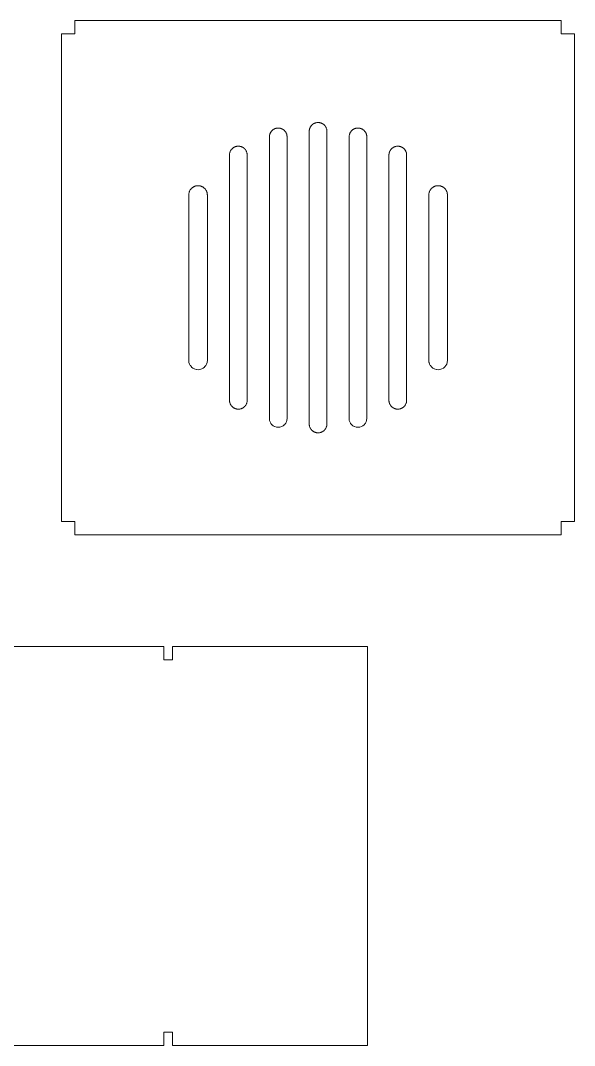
# Model space of a CAD drawing. Header units: inches. Extents: x 14 to 264, y -381 to -14.
# Drawn here: x 139.2 to 264.3, y -380.9 to -149.7 of the extents above; entities that cross this region are included whole.
import ezdxf

# ---------------------------------------------------------------- set-up
doc = ezdxf.new("R2010")
doc.units = ezdxf.units.IN
doc.header["$MEASUREMENT"] = 0
doc.layers.add('Layer 1', color=7, linetype='Continuous')

# ---------------------------------------------------------------- blocks, each defined once
blk = doc.blocks.new('block 86')
at = {"layer": 'Layer 1', "color": 7, "lineweight": 9, "true_color": 0xffffff}
blk.add_lwpolyline([(261.3, -149.75), (151.5, -149.75)], dxfattribs=at)
blk = doc.blocks.new('block 87')
at = {"layer": 'Layer 1', "color": 7, "lineweight": 9, "true_color": 0xffffff}
blk.add_lwpolyline([(151.5, -149.75), (151.5, -152.75)], dxfattribs=at)
blk = doc.blocks.new('block 88')
at = {"layer": 'Layer 1', "color": 7, "lineweight": 9, "true_color": 0xffffff}
blk.add_lwpolyline([(151.5, -152.75), (148.5, -152.75)], dxfattribs=at)
blk = doc.blocks.new('block 89')
at = {"layer": 'Layer 1', "color": 7, "lineweight": 9, "true_color": 0xffffff}
blk.add_lwpolyline([(148.5, -152.75), (148.5, -262.75)], dxfattribs=at)
blk = doc.blocks.new('block 90')
at = {"layer": 'Layer 1', "color": 7, "lineweight": 9, "true_color": 0xffffff}
blk.add_lwpolyline([(148.5, -262.75), (151.5, -262.75)], dxfattribs=at)
blk = doc.blocks.new('block 91')
at = {"layer": 'Layer 1', "color": 7, "lineweight": 9, "true_color": 0xffffff}
blk.add_lwpolyline([(151.5, -262.75), (151.5, -265.75)], dxfattribs=at)
blk = doc.blocks.new('block 92')
at = {"layer": 'Layer 1', "color": 7, "lineweight": 9, "true_color": 0xffffff}
blk.add_lwpolyline([(261.3, -265.75), (151.5, -265.75)], dxfattribs=at)
blk = doc.blocks.new('block 93')
at = {"layer": 'Layer 1', "color": 7, "lineweight": 9, "true_color": 0xffffff}
blk.add_lwpolyline([(261.3, -262.75), (261.3, -265.75)], dxfattribs=at)
blk = doc.blocks.new('block 94')
at = {"layer": 'Layer 1', "color": 7, "lineweight": 9, "true_color": 0xffffff}
blk.add_lwpolyline([(264.3, -262.75), (261.3, -262.75)], dxfattribs=at)
blk = doc.blocks.new('block 95')
at = {"layer": 'Layer 1', "color": 7, "lineweight": 9, "true_color": 0xffffff}
blk.add_lwpolyline([(264.3, -152.75), (264.3, -262.75)], dxfattribs=at)
blk = doc.blocks.new('block 96')
at = {"layer": 'Layer 1', "color": 7, "lineweight": 9, "true_color": 0xffffff}
blk.add_lwpolyline([(261.3, -152.75), (264.3, -152.75)], dxfattribs=at)
blk = doc.blocks.new('block 97')
at = {"layer": 'Layer 1', "color": 7, "lineweight": 9, "true_color": 0xffffff}
blk.add_lwpolyline([(261.3, -149.75), (261.3, -152.75)], dxfattribs=at)
blk = doc.blocks.new('block 98')
at = {"layer": 'Layer 1', "color": 7, "lineweight": 9, "true_color": 0xffffff}
blk.add_lwpolyline([(208.4, -174.75), (208.4, -240.75)], dxfattribs=at)
blk = doc.blocks.new('block 99')
at = {"layer": 'Layer 1', "color": 7, "lineweight": 9, "true_color": 0xffffff}
blk.add_lwpolyline([(204.4, -240.75), (204.4, -240.75), (204.4, -240.77), (204.41, -240.84), (204.41, -240.91), (204.42, -240.98), (204.42, -241), (204.42, -241.01), (204.42, -241.02), (204.42, -241.03), (204.43, -241.09), (204.45, -241.16), (204.46, -241.23), (204.47, -241.25), (204.47, -241.27), (204.47, -241.27), (204.47, -241.28), (204.49, -241.34), (204.54, -241.47), (204.55, -241.5), (204.55, -241.51), (204.56, -241.52), (204.57, -241.54), (204.58, -241.57), (204.61, -241.64), (204.64, -241.7), (204.66, -241.72), (204.67, -241.74), (204.67, -241.75), (204.68, -241.77), (204.7, -241.79), (204.78, -241.91), (204.79, -241.94), (204.81, -241.95), (204.81, -241.97), (204.83, -241.98), (204.84, -242), (204.89, -242.05), (204.94, -242.11), (204.97, -242.15), (204.98, -242.16), (204.98, -242.16), (205, -242.17), (205.01, -242.19), (205.07, -242.23), (205.12, -242.28), (205.17, -242.32), (205.18, -242.33), (205.18, -242.33), (205.19, -242.34), (205.21, -242.35), (205.26, -242.39), (205.33, -242.43), (205.38, -242.47), (205.4, -242.48), (205.4, -242.48), (205.41, -242.48), (205.43, -242.49), (205.48, -242.52), (205.55, -242.55), (205.61, -242.58), (205.63, -242.59), (205.64, -242.6), (205.64, -242.6), (205.66, -242.6), (205.72, -242.62), (205.79, -242.65), (205.85, -242.67), (205.87, -242.68), (205.89, -242.68), (205.89, -242.68), (205.9, -242.68), (205.96, -242.69), (206.03, -242.71), (206.1, -242.72), (206.12, -242.73), (206.14, -242.73), (206.15, -242.73), (206.21, -242.73), (206.35, -242.74), (206.38, -242.75), (206.39, -242.75), (206.41, -242.75), (206.43, -242.74), (206.46, -242.74), (206.53, -242.74), (206.6, -242.73), (206.63, -242.73), (206.65, -242.73), (206.66, -242.73), (206.68, -242.73), (206.71, -242.72), (206.85, -242.69), (206.88, -242.69), (206.9, -242.68), (206.92, -242.68), (206.93, -242.67), (206.95, -242.67), (207.02, -242.64), (207.09, -242.62), (207.15, -242.6), (207.16, -242.6), (207.16, -242.6), (207.17, -242.59), (207.19, -242.58), (207.26, -242.55), (207.32, -242.52), (207.38, -242.49), (207.4, -242.48), (207.4, -242.48), (207.41, -242.47), (207.43, -242.46), (207.48, -242.43), (207.54, -242.38), (207.6, -242.35), (207.61, -242.34), (207.62, -242.33), (207.63, -242.33), (207.64, -242.32), (207.69, -242.27), (207.74, -242.22), (207.79, -242.18), (207.81, -242.17), (207.82, -242.16), (207.82, -242.16), (207.83, -242.14), (207.87, -242.1), (207.92, -242.04), (207.96, -241.99), (207.98, -241.97), (207.99, -241.96), (207.99, -241.96), (208, -241.95), (208.03, -241.91), (208.07, -241.84), (208.11, -241.79), (208.12, -241.76), (208.13, -241.75), (208.14, -241.74), (208.15, -241.72), (208.16, -241.69), (208.22, -241.56), (208.23, -241.54), (208.24, -241.52), (208.25, -241.51), (208.25, -241.49), (208.26, -241.46), (208.29, -241.4), (208.31, -241.33), (208.32, -241.3), (208.33, -241.28), (208.33, -241.27), (208.33, -241.25), (208.34, -241.22), (208.37, -241.08), (208.38, -241.03), (208.38, -241.01), (208.38, -241.01), (208.38, -241), (208.38, -240.98), (208.39, -240.91), (208.39, -240.84), (208.4, -240.77), (208.4, -240.75), (208.4, -240.75)], dxfattribs=at)
blk = doc.blocks.new('block 100')
at = {"layer": 'Layer 1', "color": 7, "lineweight": 9, "true_color": 0xffffff}
blk.add_lwpolyline([(204.4, -240.75), (204.4, -174.75)], dxfattribs=at)
blk = doc.blocks.new('block 101')
at = {"layer": 'Layer 1', "color": 7, "lineweight": 9, "true_color": 0xffffff}
blk.add_lwpolyline([(208.4, -174.75), (208.4, -174.74), (208.4, -174.72), (208.39, -174.66), (208.39, -174.58), (208.38, -174.51), (208.38, -174.49), (208.38, -174.48), (208.38, -174.48), (208.38, -174.46), (208.37, -174.4), (208.35, -174.33), (208.34, -174.26), (208.33, -174.24), (208.33, -174.23), (208.33, -174.22), (208.33, -174.21), (208.31, -174.16), (208.26, -174.02), (208.25, -174), (208.25, -173.98), (208.24, -173.97), (208.23, -173.95), (208.22, -173.92), (208.19, -173.86), (208.16, -173.79), (208.14, -173.77), (208.13, -173.75), (208.13, -173.74), (208.12, -173.72), (208.1, -173.7), (208.02, -173.58), (208.01, -173.56), (207.99, -173.54), (207.99, -173.53), (207.97, -173.52), (207.96, -173.5), (207.91, -173.44), (207.86, -173.39), (207.83, -173.35), (207.82, -173.34), (207.82, -173.33), (207.81, -173.32), (207.79, -173.31), (207.74, -173.26), (207.68, -173.21), (207.63, -173.17), (207.62, -173.16), (207.62, -173.16), (207.61, -173.16), (207.59, -173.14), (207.54, -173.11), (207.47, -173.06), (207.42, -173.03), (207.41, -173.02), (207.4, -173.01), (207.39, -173.01), (207.37, -173), (207.32, -172.97), (207.25, -172.94), (207.19, -172.91), (207.17, -172.9), (207.16, -172.9), (207.16, -172.9), (207.14, -172.89), (207.08, -172.87), (207.01, -172.85), (206.95, -172.83), (206.93, -172.82), (206.91, -172.81), (206.91, -172.81), (206.9, -172.81), (206.84, -172.8), (206.77, -172.79), (206.7, -172.77), (206.68, -172.77), (206.66, -172.76), (206.65, -172.76), (206.59, -172.76), (206.45, -172.75), (206.42, -172.75), (206.41, -172.75), (206.39, -172.75), (206.37, -172.75), (206.34, -172.75), (206.27, -172.76), (206.2, -172.76), (206.17, -172.76), (206.15, -172.76), (206.14, -172.76), (206.12, -172.77), (206.09, -172.77), (205.95, -172.8), (205.92, -172.81), (205.9, -172.81), (205.88, -172.81), (205.87, -172.82), (205.85, -172.83), (205.78, -172.85), (205.71, -172.87), (205.65, -172.89), (205.64, -172.9), (205.64, -172.9), (205.63, -172.9), (205.61, -172.91), (205.54, -172.94), (205.48, -172.98), (205.42, -173), (205.4, -173.01), (205.4, -173.01), (205.39, -173.02), (205.37, -173.03), (205.32, -173.07), (205.26, -173.11), (205.2, -173.15), (205.19, -173.16), (205.18, -173.16), (205.17, -173.17), (205.16, -173.18), (205.12, -173.22), (205.06, -173.27), (205.01, -173.31), (204.99, -173.33), (204.98, -173.34), (204.98, -173.34), (204.97, -173.35), (204.93, -173.39), (204.88, -173.45), (204.84, -173.5), (204.82, -173.52), (204.81, -173.53), (204.81, -173.53), (204.8, -173.54), (204.77, -173.59), (204.73, -173.65), (204.69, -173.71), (204.68, -173.73), (204.67, -173.74), (204.66, -173.76), (204.65, -173.77), (204.64, -173.8), (204.58, -173.93), (204.57, -173.96), (204.56, -173.97), (204.55, -173.99), (204.55, -174), (204.54, -174.03), (204.51, -174.1), (204.49, -174.17), (204.48, -174.19), (204.47, -174.21), (204.47, -174.23), (204.47, -174.24), (204.46, -174.27), (204.43, -174.41), (204.42, -174.47), (204.42, -174.48), (204.42, -174.48), (204.42, -174.49), (204.42, -174.51), (204.41, -174.58), (204.41, -174.66), (204.4, -174.72), (204.4, -174.74), (204.4, -174.75)], dxfattribs=at)
blk = doc.blocks.new('block 102')
at = {"layer": 'Layer 1', "color": 7, "lineweight": 9, "true_color": 0xffffff}
blk.add_lwpolyline([(217.4, -176), (217.4, -239.5)], dxfattribs=at)
blk = doc.blocks.new('block 103')
at = {"layer": 'Layer 1', "color": 7, "lineweight": 9, "true_color": 0xffffff}
blk.add_open_spline([(213.4, -239.5), (213.4, -239.5), (213.44, -239.9), (213.44, -239.9), (213.44, -239.9), (213.44, -239.9), (213.56, -240.27), (213.74, -240.61), (213.74, -240.61), (213.74, -240.61), (213.74, -240.61), (213.99, -240.91), (213.99, -240.91), (213.99, -240.91), (213.99, -240.91), (214.28, -241.15), (214.62, -241.34), (214.62, -241.34), (214.62, -241.34), (214.62, -241.34), (215, -241.46), (215, -241.46), (215, -241.46), (215, -241.46), (215.4, -241.5), (215.8, -241.46), (215.8, -241.46), (215.8, -241.46), (215.8, -241.46), (216.18, -241.34), (216.18, -241.34), (216.18, -241.34), (216.18, -241.34), (216.52, -241.15), (216.81, -240.91), (216.81, -240.91), (216.81, -240.91), (216.81, -240.91), (217.06, -240.61), (217.06, -240.61), (217.06, -240.61), (217.06, -240.61), (217.24, -240.27), (217.36, -239.9), (217.36, -239.9), (217.36, -239.9), (217.36, -239.9), (217.4, -239.5), (217.4, -239.5)], degree=3, knots=[0, 0, 0, 0, 1, 1, 1, 2, 2, 2, 3, 3, 3, 4, 4, 4, 5, 5, 5, 6, 6, 6, 7, 7, 7, 8, 8, 8, 9, 9, 9, 10, 10, 10, 11, 11, 11, 12, 12, 12, 13, 13, 13, 14, 14, 14, 15, 15, 15, 16, 16, 16, 16], dxfattribs=at)
blk = doc.blocks.new('block 104')
at = {"layer": 'Layer 1', "color": 7, "lineweight": 9, "true_color": 0xffffff}
blk.add_lwpolyline([(213.4, -239.5), (213.4, -176)], dxfattribs=at)
blk = doc.blocks.new('block 105')
at = {"layer": 'Layer 1', "color": 7, "lineweight": 9, "true_color": 0xffffff}
blk.add_lwpolyline([(217.4, -176), (217.4, -175.99), (217.4, -175.97), (217.39, -175.91), (217.39, -175.83), (217.38, -175.77), (217.38, -175.74), (217.38, -175.73), (217.38, -175.73), (217.38, -175.71), (217.37, -175.65), (217.35, -175.58), (217.34, -175.51), (217.33, -175.49), (217.33, -175.48), (217.33, -175.47), (217.33, -175.46), (217.31, -175.41), (217.26, -175.27), (217.25, -175.25), (217.25, -175.23), (217.24, -175.22), (217.23, -175.2), (217.22, -175.17), (217.19, -175.11), (217.16, -175.04), (217.14, -175.02), (217.13, -175), (217.13, -174.99), (217.12, -174.98), (217.1, -174.95), (217.02, -174.83), (217.01, -174.81), (216.99, -174.79), (216.99, -174.78), (216.97, -174.77), (216.96, -174.75), (216.91, -174.69), (216.86, -174.64), (216.83, -174.6), (216.82, -174.59), (216.82, -174.59), (216.81, -174.58), (216.79, -174.56), (216.74, -174.51), (216.68, -174.46), (216.63, -174.43), (216.62, -174.42), (216.62, -174.41), (216.61, -174.41), (216.59, -174.39), (216.54, -174.36), (216.47, -174.31), (216.42, -174.28), (216.41, -174.27), (216.4, -174.27), (216.39, -174.26), (216.37, -174.25), (216.32, -174.22), (216.25, -174.19), (216.19, -174.16), (216.17, -174.15), (216.16, -174.15), (216.16, -174.15), (216.14, -174.14), (216.08, -174.12), (216.01, -174.1), (215.95, -174.08), (215.93, -174.07), (215.91, -174.07), (215.91, -174.06), (215.9, -174.06), (215.84, -174.05), (215.77, -174.04), (215.7, -174.02), (215.68, -174.02), (215.66, -174.02), (215.65, -174.01), (215.59, -174.01), (215.45, -174), (215.42, -174), (215.41, -174), (215.39, -174), (215.37, -174), (215.34, -174), (215.27, -174.01), (215.2, -174.01), (215.17, -174.01), (215.15, -174.01), (215.14, -174.02), (215.12, -174.02), (215.09, -174.02), (214.95, -174.05), (214.92, -174.06), (214.9, -174.06), (214.88, -174.07), (214.87, -174.07), (214.85, -174.08), (214.78, -174.1), (214.71, -174.12), (214.65, -174.14), (214.64, -174.15), (214.64, -174.15), (214.63, -174.15), (214.61, -174.16), (214.54, -174.19), (214.48, -174.23), (214.42, -174.26), (214.4, -174.26), (214.4, -174.27), (214.39, -174.27), (214.37, -174.28), (214.32, -174.32), (214.26, -174.36), (214.2, -174.4), (214.19, -174.41), (214.18, -174.41), (214.17, -174.42), (214.16, -174.43), (214.12, -174.47), (214.06, -174.52), (214.01, -174.56), (213.99, -174.58), (213.98, -174.59), (213.98, -174.59), (213.97, -174.6), (213.93, -174.64), (213.88, -174.7), (213.84, -174.75), (213.82, -174.77), (213.81, -174.78), (213.81, -174.78), (213.8, -174.79), (213.77, -174.84), (213.73, -174.9), (213.69, -174.96), (213.68, -174.98), (213.67, -174.99), (213.66, -175.01), (213.65, -175.03), (213.64, -175.05), (213.58, -175.18), (213.57, -175.21), (213.56, -175.22), (213.55, -175.24), (213.55, -175.25), (213.54, -175.28), (213.51, -175.35), (213.49, -175.42), (213.48, -175.44), (213.47, -175.47), (213.47, -175.48), (213.47, -175.5), (213.46, -175.52), (213.43, -175.66), (213.42, -175.72), (213.42, -175.73), (213.42, -175.73), (213.42, -175.74), (213.42, -175.77), (213.41, -175.83), (213.41, -175.91), (213.4, -175.97), (213.4, -175.99), (213.4, -176)], dxfattribs=at)
blk = doc.blocks.new('block 106')
at = {"layer": 'Layer 1', "color": 7, "lineweight": 9, "true_color": 0xffffff}
blk.add_lwpolyline([(226.4, -180.09), (226.4, -235.41)], dxfattribs=at)
blk = doc.blocks.new('block 107')
at = {"layer": 'Layer 1', "color": 7, "lineweight": 9, "true_color": 0xffffff}
blk.add_lwpolyline([(222.4, -235.41), (222.4, -235.41), (222.4, -235.43), (222.41, -235.5), (222.41, -235.57), (222.42, -235.64), (222.42, -235.66), (222.42, -235.67), (222.42, -235.67), (222.42, -235.69), (222.43, -235.75), (222.45, -235.82), (222.46, -235.89), (222.47, -235.91), (222.47, -235.93), (222.47, -235.93), (222.47, -235.94), (222.49, -235.99), (222.54, -236.13), (222.55, -236.15), (222.55, -236.17), (222.56, -236.18), (222.57, -236.2), (222.58, -236.23), (222.61, -236.29), (222.64, -236.36), (222.66, -236.38), (222.67, -236.4), (222.67, -236.41), (222.68, -236.43), (222.7, -236.45), (222.78, -236.57), (222.79, -236.6), (222.81, -236.61), (222.81, -236.62), (222.83, -236.64), (222.84, -236.66), (222.89, -236.71), (222.94, -236.77), (222.97, -236.81), (222.98, -236.82), (222.98, -236.82), (223, -236.83), (223.01, -236.84), (223.07, -236.89), (223.12, -236.94), (223.17, -236.98), (223.18, -236.99), (223.18, -236.99), (223.19, -237), (223.21, -237.01), (223.26, -237.05), (223.33, -237.09), (223.38, -237.12), (223.4, -237.13), (223.4, -237.14), (223.41, -237.14), (223.43, -237.15), (223.48, -237.18), (223.55, -237.21), (223.61, -237.24), (223.63, -237.25), (223.64, -237.25), (223.64, -237.26), (223.66, -237.26), (223.72, -237.28), (223.79, -237.31), (223.85, -237.33), (223.87, -237.33), (223.89, -237.34), (223.89, -237.34), (223.9, -237.34), (223.96, -237.35), (224.03, -237.37), (224.1, -237.38), (224.12, -237.39), (224.14, -237.39), (224.15, -237.39), (224.21, -237.39), (224.35, -237.4), (224.38, -237.4), (224.39, -237.41), (224.41, -237.4), (224.43, -237.4), (224.46, -237.4), (224.53, -237.4), (224.6, -237.39), (224.63, -237.39), (224.65, -237.39), (224.66, -237.39), (224.68, -237.38), (224.71, -237.38), (224.85, -237.35), (224.88, -237.35), (224.9, -237.34), (224.92, -237.34), (224.93, -237.33), (224.95, -237.32), (225.02, -237.3), (225.09, -237.28), (225.15, -237.26), (225.16, -237.26), (225.16, -237.25), (225.17, -237.25), (225.19, -237.24), (225.26, -237.21), (225.32, -237.17), (225.38, -237.15), (225.4, -237.14), (225.4, -237.14), (225.41, -237.13), (225.43, -237.12), (225.48, -237.08), (225.54, -237.04), (225.6, -237.01), (225.61, -236.99), (225.62, -236.99), (225.63, -236.99), (225.64, -236.97), (225.69, -236.93), (225.74, -236.88), (225.79, -236.84), (225.81, -236.82), (225.82, -236.82), (225.82, -236.81), (225.83, -236.8), (225.87, -236.76), (225.92, -236.7), (225.96, -236.65), (225.98, -236.63), (225.99, -236.62), (225.99, -236.62), (226, -236.61), (226.03, -236.56), (226.07, -236.5), (226.11, -236.45), (226.12, -236.42), (226.13, -236.41), (226.14, -236.4), (226.15, -236.38), (226.16, -236.35), (226.22, -236.22), (226.23, -236.2), (226.24, -236.18), (226.25, -236.17), (226.25, -236.15), (226.26, -236.12), (226.29, -236.06), (226.31, -235.99), (226.32, -235.96), (226.33, -235.94), (226.33, -235.92), (226.33, -235.91), (226.34, -235.88), (226.37, -235.74), (226.38, -235.69), (226.38, -235.67), (226.38, -235.67), (226.38, -235.66), (226.38, -235.64), (226.39, -235.57), (226.39, -235.5), (226.4, -235.43), (226.4, -235.41), (226.4, -235.41)], dxfattribs=at)
blk = doc.blocks.new('block 108')
at = {"layer": 'Layer 1', "color": 7, "lineweight": 9, "true_color": 0xffffff}
blk.add_lwpolyline([(222.4, -235.41), (222.4, -180.09)], dxfattribs=at)
blk = doc.blocks.new('block 109')
at = {"layer": 'Layer 1', "color": 7, "lineweight": 9, "true_color": 0xffffff}
blk.add_lwpolyline([(226.4, -180.09), (226.4, -180.08), (226.4, -180.06), (226.39, -180), (226.39, -179.92), (226.38, -179.86), (226.38, -179.83), (226.38, -179.82), (226.38, -179.82), (226.38, -179.8), (226.37, -179.74), (226.35, -179.67), (226.34, -179.6), (226.33, -179.58), (226.33, -179.57), (226.33, -179.56), (226.33, -179.55), (226.31, -179.5), (226.26, -179.36), (226.25, -179.34), (226.25, -179.32), (226.24, -179.31), (226.23, -179.29), (226.22, -179.26), (226.19, -179.2), (226.16, -179.14), (226.14, -179.11), (226.13, -179.09), (226.13, -179.08), (226.12, -179.07), (226.1, -179.04), (226.02, -178.92), (226.01, -178.9), (225.99, -178.88), (225.99, -178.87), (225.97, -178.86), (225.96, -178.84), (225.91, -178.78), (225.86, -178.73), (225.83, -178.69), (225.82, -178.68), (225.82, -178.68), (225.81, -178.67), (225.79, -178.65), (225.74, -178.6), (225.68, -178.55), (225.63, -178.52), (225.62, -178.51), (225.62, -178.5), (225.61, -178.5), (225.59, -178.48), (225.54, -178.45), (225.47, -178.4), (225.42, -178.37), (225.41, -178.36), (225.4, -178.36), (225.39, -178.35), (225.37, -178.34), (225.32, -178.32), (225.25, -178.28), (225.19, -178.25), (225.17, -178.24), (225.16, -178.24), (225.16, -178.24), (225.14, -178.23), (225.08, -178.21), (225.01, -178.19), (224.95, -178.17), (224.93, -178.16), (224.91, -178.16), (224.91, -178.15), (224.9, -178.15), (224.84, -178.14), (224.77, -178.13), (224.7, -178.11), (224.68, -178.11), (224.66, -178.11), (224.65, -178.1), (224.59, -178.1), (224.45, -178.09), (224.42, -178.09), (224.41, -178.09), (224.39, -178.09), (224.37, -178.09), (224.34, -178.09), (224.27, -178.1), (224.2, -178.1), (224.17, -178.1), (224.15, -178.1), (224.14, -178.11), (224.12, -178.11), (224.09, -178.11), (223.95, -178.14), (223.92, -178.15), (223.9, -178.15), (223.88, -178.16), (223.87, -178.16), (223.85, -178.17), (223.78, -178.19), (223.71, -178.22), (223.65, -178.23), (223.64, -178.24), (223.64, -178.24), (223.63, -178.24), (223.61, -178.26), (223.54, -178.29), (223.48, -178.32), (223.42, -178.35), (223.4, -178.35), (223.4, -178.36), (223.39, -178.36), (223.37, -178.37), (223.32, -178.41), (223.26, -178.45), (223.2, -178.49), (223.19, -178.5), (223.18, -178.5), (223.17, -178.51), (223.16, -178.52), (223.12, -178.56), (223.06, -178.61), (223.01, -178.65), (222.99, -178.67), (222.98, -178.68), (222.98, -178.68), (222.97, -178.69), (222.93, -178.73), (222.88, -178.79), (222.84, -178.84), (222.82, -178.86), (222.81, -178.87), (222.81, -178.87), (222.8, -178.88), (222.77, -178.93), (222.73, -178.99), (222.69, -179.05), (222.68, -179.07), (222.67, -179.08), (222.66, -179.1), (222.65, -179.12), (222.64, -179.14), (222.58, -179.27), (222.57, -179.3), (222.56, -179.31), (222.55, -179.33), (222.55, -179.34), (222.54, -179.37), (222.51, -179.44), (222.49, -179.51), (222.48, -179.54), (222.47, -179.56), (222.47, -179.57), (222.47, -179.59), (222.46, -179.61), (222.43, -179.75), (222.42, -179.81), (222.42, -179.82), (222.42, -179.82), (222.42, -179.83), (222.42, -179.86), (222.41, -179.92), (222.41, -180), (222.4, -180.06), (222.4, -180.08), (222.4, -180.09)], dxfattribs=at)
blk = doc.blocks.new('block 110')
at = {"layer": 'Layer 1', "color": 7, "lineweight": 9, "true_color": 0xffffff}
blk.add_lwpolyline([(235.6, -189.1), (235.6, -226.4)], dxfattribs=at)
blk = doc.blocks.new('block 111')
at = {"layer": 'Layer 1', "color": 7, "lineweight": 9, "true_color": 0xffffff}
blk.add_open_spline([(231.4, -226.4), (231.4, -226.4), (231.44, -226.82), (231.44, -226.82), (231.44, -226.82), (231.44, -226.82), (231.57, -227.22), (231.76, -227.57), (231.76, -227.57), (231.76, -227.57), (231.76, -227.57), (232.02, -227.88), (232.02, -227.88), (232.02, -227.88), (232.02, -227.88), (232.33, -228.14), (232.68, -228.33), (232.68, -228.33), (232.68, -228.33), (232.68, -228.33), (233.08, -228.46), (233.08, -228.46), (233.08, -228.46), (233.08, -228.46), (233.5, -228.5), (233.92, -228.46), (233.92, -228.46), (233.92, -228.46), (233.92, -228.46), (234.32, -228.33), (234.32, -228.33), (234.32, -228.33), (234.32, -228.33), (234.68, -228.14), (234.99, -227.88), (234.99, -227.88), (234.99, -227.88), (234.99, -227.88), (235.24, -227.57), (235.24, -227.57), (235.24, -227.57), (235.24, -227.57), (235.44, -227.22), (235.56, -226.82), (235.56, -226.82), (235.56, -226.82), (235.56, -226.82), (235.6, -226.4), (235.6, -226.4)], degree=3, knots=[0, 0, 0, 0, 1, 1, 1, 2, 2, 2, 3, 3, 3, 4, 4, 4, 5, 5, 5, 6, 6, 6, 7, 7, 7, 8, 8, 8, 9, 9, 9, 10, 10, 10, 11, 11, 11, 12, 12, 12, 13, 13, 13, 14, 14, 14, 15, 15, 15, 16, 16, 16, 16], dxfattribs=at)
blk = doc.blocks.new('block 112')
at = {"layer": 'Layer 1', "color": 7, "lineweight": 9, "true_color": 0xffffff}
blk.add_lwpolyline([(231.4, -226.4), (231.4, -189.1)], dxfattribs=at)
blk = doc.blocks.new('block 113')
at = {"layer": 'Layer 1', "color": 7, "lineweight": 9, "true_color": 0xffffff}
blk.add_lwpolyline([(235.6, -189.1), (235.6, -189.09), (235.6, -189.07), (235.6, -189), (235.59, -188.92), (235.59, -188.85), (235.58, -188.83), (235.58, -188.82), (235.58, -188.81), (235.58, -188.8), (235.57, -188.74), (235.55, -188.66), (235.54, -188.59), (235.53, -188.56), (235.53, -188.55), (235.53, -188.55), (235.52, -188.53), (235.51, -188.48), (235.46, -188.33), (235.45, -188.31), (235.44, -188.29), (235.44, -188.28), (235.43, -188.26), (235.41, -188.23), (235.38, -188.16), (235.35, -188.1), (235.33, -188.07), (235.32, -188.05), (235.32, -188.04), (235.31, -188.02), (235.29, -188), (235.21, -187.87), (235.19, -187.85), (235.18, -187.83), (235.17, -187.82), (235.16, -187.8), (235.14, -187.78), (235.09, -187.73), (235.04, -187.67), (235, -187.62), (234.99, -187.61), (234.99, -187.61), (234.98, -187.6), (234.96, -187.59), (234.9, -187.54), (234.84, -187.49), (234.8, -187.44), (234.79, -187.43), (234.78, -187.43), (234.77, -187.42), (234.75, -187.41), (234.69, -187.37), (234.63, -187.33), (234.57, -187.29), (234.56, -187.28), (234.55, -187.28), (234.54, -187.27), (234.53, -187.26), (234.46, -187.23), (234.39, -187.2), (234.33, -187.17), (234.31, -187.16), (234.3, -187.15), (234.3, -187.15), (234.28, -187.15), (234.22, -187.13), (234.14, -187.1), (234.08, -187.08), (234.05, -187.07), (234.04, -187.07), (234.04, -187.07), (234.02, -187.06), (233.96, -187.05), (233.89, -187.04), (233.82, -187.02), (233.79, -187.02), (233.78, -187.01), (233.76, -187.01), (233.7, -187.01), (233.55, -187), (233.53, -187), (233.51, -187), (233.49, -187), (233.47, -187), (233.44, -187), (233.37, -187), (233.29, -187.01), (233.26, -187.01), (233.24, -187.01), (233.22, -187.01), (233.21, -187.02), (233.18, -187.02), (233.03, -187.05), (233, -187.06), (232.97, -187.06), (232.96, -187.07), (232.94, -187.07), (232.92, -187.08), (232.85, -187.1), (232.78, -187.13), (232.72, -187.15), (232.7, -187.15), (232.7, -187.15), (232.69, -187.16), (232.67, -187.17), (232.6, -187.2), (232.53, -187.24), (232.47, -187.27), (232.46, -187.27), (232.45, -187.28), (232.44, -187.28), (232.42, -187.29), (232.37, -187.33), (232.3, -187.38), (232.24, -187.42), (232.23, -187.43), (232.22, -187.43), (232.21, -187.44), (232.2, -187.45), (232.15, -187.49), (232.09, -187.54), (232.04, -187.59), (232.02, -187.61), (232.01, -187.61), (232.01, -187.62), (232, -187.63), (231.96, -187.67), (231.91, -187.73), (231.86, -187.79), (231.84, -187.81), (231.83, -187.82), (231.83, -187.82), (231.82, -187.83), (231.79, -187.88), (231.75, -187.94), (231.71, -188), (231.69, -188.03), (231.68, -188.04), (231.68, -188.06), (231.67, -188.07), (231.65, -188.1), (231.59, -188.24), (231.57, -188.26), (231.56, -188.28), (231.56, -188.3), (231.55, -188.31), (231.54, -188.34), (231.52, -188.41), (231.49, -188.49), (231.48, -188.52), (231.48, -188.54), (231.47, -188.55), (231.47, -188.57), (231.46, -188.6), (231.43, -188.74), (231.42, -188.8), (231.42, -188.82), (231.42, -188.82), (231.42, -188.83), (231.42, -188.85), (231.41, -188.92), (231.41, -189), (231.4, -189.07), (231.4, -189.09), (231.4, -189.1)], dxfattribs=at)
blk = doc.blocks.new('block 114')
at = {"layer": 'Layer 1', "color": 7, "lineweight": 9, "true_color": 0xffffff}
blk.add_lwpolyline([(199.4, -176), (199.4, -175.99), (199.4, -175.97), (199.39, -175.91), (199.39, -175.83), (199.38, -175.77), (199.38, -175.74), (199.38, -175.73), (199.38, -175.73), (199.38, -175.71), (199.37, -175.65), (199.35, -175.58), (199.34, -175.51), (199.33, -175.49), (199.33, -175.48), (199.33, -175.47), (199.33, -175.46), (199.31, -175.41), (199.26, -175.27), (199.25, -175.25), (199.25, -175.23), (199.24, -175.22), (199.23, -175.2), (199.22, -175.17), (199.19, -175.11), (199.16, -175.04), (199.14, -175.02), (199.13, -175), (199.13, -174.99), (199.12, -174.98), (199.1, -174.95), (199.02, -174.83), (199.01, -174.81), (198.99, -174.79), (198.99, -174.78), (198.97, -174.77), (198.96, -174.75), (198.91, -174.69), (198.86, -174.64), (198.83, -174.6), (198.82, -174.59), (198.82, -174.59), (198.81, -174.58), (198.79, -174.56), (198.74, -174.51), (198.68, -174.46), (198.63, -174.43), (198.62, -174.42), (198.62, -174.41), (198.61, -174.41), (198.59, -174.39), (198.54, -174.36), (198.47, -174.31), (198.42, -174.28), (198.41, -174.27), (198.4, -174.27), (198.39, -174.26), (198.37, -174.25), (198.32, -174.22), (198.25, -174.19), (198.19, -174.16), (198.17, -174.15), (198.16, -174.15), (198.16, -174.15), (198.14, -174.14), (198.08, -174.12), (198.01, -174.1), (197.95, -174.08), (197.93, -174.07), (197.91, -174.07), (197.91, -174.06), (197.9, -174.06), (197.84, -174.05), (197.77, -174.04), (197.7, -174.02), (197.68, -174.02), (197.66, -174.02), (197.65, -174.01), (197.59, -174.01), (197.45, -174), (197.42, -174), (197.41, -174), (197.39, -174), (197.37, -174), (197.34, -174), (197.27, -174.01), (197.2, -174.01), (197.17, -174.01), (197.15, -174.01), (197.14, -174.02), (197.12, -174.02), (197.09, -174.02), (196.95, -174.05), (196.92, -174.06), (196.9, -174.06), (196.88, -174.07), (196.87, -174.07), (196.85, -174.08), (196.78, -174.1), (196.71, -174.12), (196.65, -174.14), (196.64, -174.15), (196.64, -174.15), (196.63, -174.15), (196.61, -174.16), (196.54, -174.19), (196.48, -174.23), (196.42, -174.26), (196.4, -174.26), (196.4, -174.27), (196.39, -174.27), (196.37, -174.28), (196.32, -174.32), (196.26, -174.36), (196.2, -174.4), (196.19, -174.41), (196.18, -174.41), (196.17, -174.42), (196.16, -174.43), (196.12, -174.47), (196.06, -174.52), (196.01, -174.56), (195.99, -174.58), (195.98, -174.59), (195.98, -174.59), (195.97, -174.6), (195.93, -174.64), (195.88, -174.7), (195.84, -174.75), (195.82, -174.77), (195.81, -174.78), (195.81, -174.78), (195.8, -174.79), (195.77, -174.84), (195.73, -174.9), (195.69, -174.96), (195.68, -174.98), (195.67, -174.99), (195.66, -175.01), (195.65, -175.03), (195.64, -175.05), (195.58, -175.18), (195.57, -175.21), (195.56, -175.22), (195.55, -175.24), (195.55, -175.25), (195.54, -175.28), (195.51, -175.35), (195.49, -175.42), (195.48, -175.44), (195.47, -175.47), (195.47, -175.48), (195.47, -175.5), (195.46, -175.52), (195.43, -175.66), (195.42, -175.72), (195.42, -175.73), (195.42, -175.73), (195.42, -175.74), (195.42, -175.77), (195.41, -175.83), (195.41, -175.91), (195.4, -175.97), (195.4, -175.99), (195.4, -176)], dxfattribs=at)
blk = doc.blocks.new('block 115')
at = {"layer": 'Layer 1', "color": 7, "lineweight": 9, "true_color": 0xffffff}
blk.add_lwpolyline([(199.4, -239.5), (199.4, -176)], dxfattribs=at)
blk = doc.blocks.new('block 116')
at = {"layer": 'Layer 1', "color": 7, "lineweight": 9, "true_color": 0xffffff}
blk.add_open_spline([(195.4, -239.5), (195.4, -239.5), (195.44, -239.9), (195.44, -239.9), (195.44, -239.9), (195.44, -239.9), (195.56, -240.27), (195.74, -240.61), (195.74, -240.61), (195.74, -240.61), (195.74, -240.61), (195.99, -240.91), (195.99, -240.91), (195.99, -240.91), (195.99, -240.91), (196.28, -241.15), (196.62, -241.34), (196.62, -241.34), (196.62, -241.34), (196.62, -241.34), (197, -241.46), (197, -241.46), (197, -241.46), (197, -241.46), (197.4, -241.5), (197.8, -241.46), (197.8, -241.46), (197.8, -241.46), (197.8, -241.46), (198.18, -241.34), (198.18, -241.34), (198.18, -241.34), (198.18, -241.34), (198.52, -241.15), (198.81, -240.91), (198.81, -240.91), (198.81, -240.91), (198.81, -240.91), (199.06, -240.61), (199.06, -240.61), (199.06, -240.61), (199.06, -240.61), (199.24, -240.27), (199.36, -239.9), (199.36, -239.9), (199.36, -239.9), (199.36, -239.9), (199.4, -239.5), (199.4, -239.5)], degree=3, knots=[0, 0, 0, 0, 1, 1, 1, 2, 2, 2, 3, 3, 3, 4, 4, 4, 5, 5, 5, 6, 6, 6, 7, 7, 7, 8, 8, 8, 9, 9, 9, 10, 10, 10, 11, 11, 11, 12, 12, 12, 13, 13, 13, 14, 14, 14, 15, 15, 15, 16, 16, 16, 16], dxfattribs=at)
blk = doc.blocks.new('block 117')
at = {"layer": 'Layer 1', "color": 7, "lineweight": 9, "true_color": 0xffffff}
blk.add_lwpolyline([(195.4, -176), (195.4, -239.5)], dxfattribs=at)
blk = doc.blocks.new('block 118')
at = {"layer": 'Layer 1', "color": 7, "lineweight": 9, "true_color": 0xffffff}
blk.add_lwpolyline([(190.4, -180.09), (190.4, -180.08), (190.4, -180.06), (190.39, -180), (190.39, -179.92), (190.38, -179.86), (190.38, -179.83), (190.38, -179.82), (190.38, -179.82), (190.38, -179.8), (190.37, -179.74), (190.35, -179.67), (190.34, -179.6), (190.33, -179.58), (190.33, -179.57), (190.33, -179.56), (190.33, -179.55), (190.31, -179.5), (190.26, -179.36), (190.25, -179.34), (190.25, -179.32), (190.24, -179.31), (190.23, -179.29), (190.22, -179.26), (190.19, -179.2), (190.16, -179.14), (190.14, -179.11), (190.13, -179.09), (190.13, -179.08), (190.12, -179.07), (190.1, -179.04), (190.02, -178.92), (190.01, -178.9), (189.99, -178.88), (189.99, -178.87), (189.97, -178.86), (189.96, -178.84), (189.91, -178.78), (189.86, -178.73), (189.83, -178.69), (189.82, -178.68), (189.82, -178.68), (189.81, -178.67), (189.79, -178.65), (189.74, -178.6), (189.68, -178.55), (189.63, -178.52), (189.62, -178.51), (189.62, -178.5), (189.61, -178.5), (189.59, -178.48), (189.54, -178.45), (189.47, -178.4), (189.42, -178.37), (189.41, -178.36), (189.4, -178.36), (189.39, -178.35), (189.37, -178.34), (189.32, -178.32), (189.25, -178.28), (189.19, -178.25), (189.17, -178.24), (189.16, -178.24), (189.16, -178.24), (189.14, -178.23), (189.08, -178.21), (189.01, -178.19), (188.95, -178.17), (188.93, -178.16), (188.91, -178.16), (188.91, -178.15), (188.9, -178.15), (188.84, -178.14), (188.77, -178.13), (188.7, -178.11), (188.68, -178.11), (188.66, -178.11), (188.65, -178.1), (188.59, -178.1), (188.45, -178.09), (188.42, -178.09), (188.41, -178.09), (188.39, -178.09), (188.37, -178.09), (188.34, -178.09), (188.27, -178.1), (188.2, -178.1), (188.17, -178.1), (188.15, -178.1), (188.14, -178.11), (188.12, -178.11), (188.09, -178.11), (187.95, -178.14), (187.92, -178.15), (187.9, -178.15), (187.88, -178.16), (187.87, -178.16), (187.85, -178.17), (187.78, -178.19), (187.71, -178.22), (187.65, -178.23), (187.64, -178.24), (187.64, -178.24), (187.63, -178.24), (187.61, -178.26), (187.54, -178.29), (187.48, -178.32), (187.42, -178.35), (187.4, -178.35), (187.4, -178.36), (187.39, -178.36), (187.37, -178.37), (187.32, -178.41), (187.26, -178.45), (187.2, -178.49), (187.19, -178.5), (187.18, -178.5), (187.17, -178.51), (187.16, -178.52), (187.12, -178.56), (187.06, -178.61), (187.01, -178.65), (186.99, -178.67), (186.98, -178.68), (186.98, -178.68), (186.97, -178.69), (186.93, -178.73), (186.88, -178.79), (186.84, -178.84), (186.82, -178.86), (186.81, -178.87), (186.81, -178.87), (186.8, -178.88), (186.77, -178.93), (186.73, -178.99), (186.69, -179.05), (186.68, -179.07), (186.67, -179.08), (186.66, -179.1), (186.65, -179.12), (186.64, -179.14), (186.58, -179.27), (186.57, -179.3), (186.56, -179.31), (186.55, -179.33), (186.55, -179.34), (186.54, -179.37), (186.51, -179.44), (186.49, -179.51), (186.48, -179.54), (186.47, -179.56), (186.47, -179.57), (186.47, -179.59), (186.46, -179.61), (186.43, -179.75), (186.42, -179.81), (186.42, -179.82), (186.42, -179.82), (186.42, -179.83), (186.42, -179.86), (186.41, -179.92), (186.41, -180), (186.4, -180.06), (186.4, -180.08), (186.4, -180.09)], dxfattribs=at)
blk = doc.blocks.new('block 119')
at = {"layer": 'Layer 1', "color": 7, "lineweight": 9, "true_color": 0xffffff}
blk.add_lwpolyline([(190.4, -235.41), (190.4, -180.09)], dxfattribs=at)
blk = doc.blocks.new('block 120')
at = {"layer": 'Layer 1', "color": 7, "lineweight": 9, "true_color": 0xffffff}
blk.add_lwpolyline([(186.4, -235.41), (186.4, -235.41), (186.4, -235.43), (186.41, -235.5), (186.41, -235.57), (186.42, -235.64), (186.42, -235.66), (186.42, -235.67), (186.42, -235.67), (186.42, -235.69), (186.43, -235.75), (186.45, -235.82), (186.46, -235.89), (186.47, -235.91), (186.47, -235.93), (186.47, -235.93), (186.47, -235.94), (186.49, -235.99), (186.54, -236.13), (186.55, -236.15), (186.55, -236.17), (186.56, -236.18), (186.57, -236.2), (186.58, -236.23), (186.61, -236.29), (186.64, -236.36), (186.66, -236.38), (186.67, -236.4), (186.67, -236.41), (186.68, -236.43), (186.7, -236.45), (186.78, -236.57), (186.79, -236.6), (186.81, -236.61), (186.81, -236.62), (186.83, -236.64), (186.84, -236.66), (186.89, -236.71), (186.94, -236.77), (186.97, -236.81), (186.98, -236.82), (186.98, -236.82), (187, -236.83), (187.01, -236.84), (187.07, -236.89), (187.12, -236.94), (187.17, -236.98), (187.18, -236.99), (187.18, -236.99), (187.19, -237), (187.21, -237.01), (187.26, -237.05), (187.33, -237.09), (187.38, -237.12), (187.4, -237.13), (187.4, -237.14), (187.41, -237.14), (187.43, -237.15), (187.48, -237.18), (187.55, -237.21), (187.61, -237.24), (187.63, -237.25), (187.64, -237.25), (187.64, -237.26), (187.66, -237.26), (187.72, -237.28), (187.79, -237.31), (187.85, -237.33), (187.87, -237.33), (187.89, -237.34), (187.89, -237.34), (187.9, -237.34), (187.96, -237.35), (188.03, -237.37), (188.1, -237.38), (188.12, -237.39), (188.14, -237.39), (188.15, -237.39), (188.21, -237.39), (188.35, -237.4), (188.38, -237.4), (188.39, -237.41), (188.41, -237.4), (188.43, -237.4), (188.46, -237.4), (188.53, -237.4), (188.6, -237.39), (188.63, -237.39), (188.65, -237.39), (188.66, -237.39), (188.68, -237.38), (188.71, -237.38), (188.85, -237.35), (188.88, -237.35), (188.9, -237.34), (188.92, -237.34), (188.93, -237.33), (188.95, -237.32), (189.02, -237.3), (189.09, -237.28), (189.15, -237.26), (189.16, -237.26), (189.16, -237.25), (189.17, -237.25), (189.19, -237.24), (189.26, -237.21), (189.32, -237.17), (189.38, -237.15), (189.4, -237.14), (189.4, -237.14), (189.41, -237.13), (189.43, -237.12), (189.48, -237.08), (189.54, -237.04), (189.6, -237.01), (189.61, -236.99), (189.62, -236.99), (189.63, -236.99), (189.64, -236.97), (189.69, -236.93), (189.74, -236.88), (189.79, -236.84), (189.81, -236.82), (189.82, -236.82), (189.82, -236.81), (189.83, -236.8), (189.87, -236.76), (189.92, -236.7), (189.96, -236.65), (189.98, -236.63), (189.99, -236.62), (189.99, -236.62), (190, -236.61), (190.03, -236.56), (190.07, -236.5), (190.11, -236.45), (190.12, -236.42), (190.13, -236.41), (190.14, -236.4), (190.15, -236.38), (190.16, -236.35), (190.22, -236.22), (190.23, -236.2), (190.24, -236.18), (190.25, -236.17), (190.25, -236.15), (190.26, -236.12), (190.29, -236.06), (190.31, -235.99), (190.32, -235.96), (190.33, -235.94), (190.33, -235.92), (190.33, -235.91), (190.34, -235.88), (190.37, -235.74), (190.38, -235.69), (190.38, -235.67), (190.38, -235.67), (190.38, -235.66), (190.38, -235.64), (190.39, -235.57), (190.39, -235.5), (190.4, -235.43), (190.4, -235.41), (190.4, -235.41)], dxfattribs=at)
blk = doc.blocks.new('block 121')
at = {"layer": 'Layer 1', "color": 7, "lineweight": 9, "true_color": 0xffffff}
blk.add_lwpolyline([(186.4, -180.09), (186.4, -235.41)], dxfattribs=at)
blk = doc.blocks.new('block 122')
at = {"layer": 'Layer 1', "color": 7, "lineweight": 9, "true_color": 0xffffff}
blk.add_lwpolyline([(181.4, -189.1), (181.4, -189.09), (181.4, -189.07), (181.39, -189), (181.39, -188.92), (181.38, -188.85), (181.38, -188.83), (181.38, -188.82), (181.38, -188.81), (181.38, -188.8), (181.36, -188.74), (181.35, -188.66), (181.34, -188.59), (181.33, -188.56), (181.33, -188.55), (181.33, -188.55), (181.32, -188.53), (181.3, -188.48), (181.25, -188.33), (181.25, -188.31), (181.24, -188.29), (181.23, -188.28), (181.22, -188.26), (181.21, -188.23), (181.18, -188.16), (181.14, -188.1), (181.13, -188.07), (181.12, -188.05), (181.11, -188.04), (181.1, -188.02), (181.09, -188), (181, -187.87), (180.99, -187.85), (180.97, -187.83), (180.96, -187.82), (180.95, -187.8), (180.93, -187.78), (180.89, -187.73), (180.84, -187.67), (180.8, -187.62), (180.79, -187.61), (180.79, -187.61), (180.77, -187.6), (180.76, -187.59), (180.7, -187.54), (180.64, -187.49), (180.6, -187.44), (180.58, -187.43), (180.58, -187.43), (180.57, -187.42), (180.55, -187.41), (180.49, -187.37), (180.43, -187.33), (180.37, -187.29), (180.35, -187.28), (180.35, -187.28), (180.34, -187.27), (180.32, -187.26), (180.26, -187.23), (180.19, -187.2), (180.13, -187.17), (180.11, -187.16), (180.1, -187.15), (180.09, -187.15), (180.08, -187.15), (180.02, -187.13), (179.94, -187.1), (179.87, -187.08), (179.85, -187.07), (179.84, -187.07), (179.84, -187.07), (179.82, -187.06), (179.76, -187.05), (179.69, -187.04), (179.61, -187.02), (179.59, -187.02), (179.57, -187.01), (179.56, -187.01), (179.5, -187.01), (179.35, -187), (179.32, -187), (179.3, -187), (179.29, -187), (179.27, -187), (179.24, -187), (179.16, -187), (179.09, -187.01), (179.06, -187.01), (179.04, -187.01), (179.02, -187.01), (179, -187.02), (178.98, -187.02), (178.83, -187.05), (178.8, -187.06), (178.77, -187.06), (178.76, -187.07), (178.74, -187.07), (178.72, -187.08), (178.65, -187.1), (178.57, -187.13), (178.52, -187.15), (178.5, -187.15), (178.5, -187.15), (178.49, -187.16), (178.46, -187.17), (178.4, -187.2), (178.33, -187.24), (178.27, -187.27), (178.25, -187.27), (178.25, -187.28), (178.24, -187.28), (178.22, -187.29), (178.16, -187.33), (178.1, -187.38), (178.04, -187.42), (178.02, -187.43), (178.02, -187.43), (178.01, -187.44), (178, -187.45), (177.95, -187.49), (177.89, -187.54), (177.84, -187.59), (177.82, -187.61), (177.81, -187.61), (177.81, -187.62), (177.8, -187.63), (177.76, -187.67), (177.71, -187.73), (177.66, -187.79), (177.64, -187.81), (177.63, -187.82), (177.63, -187.82), (177.62, -187.83), (177.59, -187.88), (177.55, -187.94), (177.51, -188), (177.49, -188.03), (177.48, -188.04), (177.47, -188.06), (177.46, -188.07), (177.45, -188.1), (177.38, -188.24), (177.37, -188.26), (177.36, -188.28), (177.36, -188.3), (177.35, -188.31), (177.34, -188.34), (177.32, -188.41), (177.29, -188.49), (177.28, -188.52), (177.27, -188.54), (177.27, -188.55), (177.27, -188.57), (177.26, -188.6), (177.23, -188.74), (177.22, -188.8), (177.22, -188.82), (177.22, -188.82), (177.22, -188.83), (177.21, -188.85), (177.21, -188.92), (177.2, -189), (177.2, -189.07), (177.2, -189.09), (177.2, -189.1)], dxfattribs=at)
blk = doc.blocks.new('block 123')
at = {"layer": 'Layer 1', "color": 7, "lineweight": 9, "true_color": 0xffffff}
blk.add_lwpolyline([(181.4, -226.4), (181.4, -189.1)], dxfattribs=at)
blk = doc.blocks.new('block 124')
at = {"layer": 'Layer 1', "color": 7, "lineweight": 9, "true_color": 0xffffff}
blk.add_open_spline([(177.2, -226.4), (177.2, -226.4), (177.24, -226.82), (177.24, -226.82), (177.24, -226.82), (177.24, -226.82), (177.36, -227.22), (177.56, -227.57), (177.56, -227.57), (177.56, -227.57), (177.56, -227.57), (177.81, -227.88), (177.81, -227.88), (177.81, -227.88), (177.81, -227.88), (178.12, -228.14), (178.48, -228.33), (178.48, -228.33), (178.48, -228.33), (178.48, -228.33), (178.88, -228.46), (178.88, -228.46), (178.88, -228.46), (178.88, -228.46), (179.3, -228.5), (179.72, -228.46), (179.72, -228.46), (179.72, -228.46), (179.72, -228.46), (180.12, -228.33), (180.12, -228.33), (180.12, -228.33), (180.12, -228.33), (180.47, -228.14), (180.78, -227.88), (180.78, -227.88), (180.78, -227.88), (180.78, -227.88), (181.04, -227.57), (181.04, -227.57), (181.04, -227.57), (181.04, -227.57), (181.23, -227.22), (181.36, -226.82), (181.36, -226.82), (181.36, -226.82), (181.36, -226.82), (181.4, -226.4), (181.4, -226.4)], degree=3, knots=[0, 0, 0, 0, 1, 1, 1, 2, 2, 2, 3, 3, 3, 4, 4, 4, 5, 5, 5, 6, 6, 6, 7, 7, 7, 8, 8, 8, 9, 9, 9, 10, 10, 10, 11, 11, 11, 12, 12, 12, 13, 13, 13, 14, 14, 14, 15, 15, 15, 16, 16, 16, 16], dxfattribs=at)
blk = doc.blocks.new('block 125')
at = {"layer": 'Layer 1', "color": 7, "lineweight": 9, "true_color": 0xffffff}
blk.add_lwpolyline([(177.2, -189.1), (177.2, -226.4)], dxfattribs=at)
blk = doc.blocks.new('block 173')
at = {"layer": 'Layer 1', "color": 7, "lineweight": 9, "true_color": 0xffffff}
blk.add_lwpolyline([(217.56, -290.92), (173.56, -290.92)], dxfattribs=at)
blk = doc.blocks.new('block 174')
at = {"layer": 'Layer 1', "color": 7, "lineweight": 9, "true_color": 0xffffff}
blk.add_lwpolyline([(173.56, -290.92), (173.56, -293.92)], dxfattribs=at)
blk = doc.blocks.new('block 175')
at = {"layer": 'Layer 1', "color": 7, "lineweight": 9, "true_color": 0xffffff}
blk.add_lwpolyline([(173.56, -293.92), (172.56, -293.92)], dxfattribs=at)
blk = doc.blocks.new('block 176')
at = {"layer": 'Layer 1', "color": 7, "lineweight": 9, "true_color": 0xffffff}
blk.add_lwpolyline([(171.56, -293.92), (172.56, -293.92)], dxfattribs=at)
blk = doc.blocks.new('block 177')
at = {"layer": 'Layer 1', "color": 7, "lineweight": 9, "true_color": 0xffffff}
blk.add_lwpolyline([(171.56, -290.92), (171.56, -293.92)], dxfattribs=at)
blk = doc.blocks.new('block 178')
at = {"layer": 'Layer 1', "color": 7, "lineweight": 9, "true_color": 0xffffff}
blk.add_lwpolyline([(127.56, -290.92), (171.56, -290.92)], dxfattribs=at)
blk = doc.blocks.new('block 180')
at = {"layer": 'Layer 1', "color": 7, "lineweight": 9, "true_color": 0xffffff}
blk.add_lwpolyline([(127.56, -380.92), (171.56, -380.92)], dxfattribs=at)
blk = doc.blocks.new('block 181')
at = {"layer": 'Layer 1', "color": 7, "lineweight": 9, "true_color": 0xffffff}
blk.add_lwpolyline([(171.56, -380.92), (171.56, -377.92)], dxfattribs=at)
blk = doc.blocks.new('block 182')
at = {"layer": 'Layer 1', "color": 7, "lineweight": 9, "true_color": 0xffffff}
blk.add_lwpolyline([(171.56, -377.92), (172.56, -377.92)], dxfattribs=at)
blk = doc.blocks.new('block 183')
at = {"layer": 'Layer 1', "color": 7, "lineweight": 9, "true_color": 0xffffff}
blk.add_lwpolyline([(173.56, -377.92), (172.56, -377.92)], dxfattribs=at)
blk = doc.blocks.new('block 184')
at = {"layer": 'Layer 1', "color": 7, "lineweight": 9, "true_color": 0xffffff}
blk.add_lwpolyline([(173.56, -380.92), (173.56, -377.92)], dxfattribs=at)
blk = doc.blocks.new('block 185')
at = {"layer": 'Layer 1', "color": 7, "lineweight": 9, "true_color": 0xffffff}
blk.add_lwpolyline([(217.56, -380.92), (173.56, -380.92)], dxfattribs=at)
blk = doc.blocks.new('block 186')
at = {"layer": 'Layer 1', "color": 7, "lineweight": 9, "true_color": 0xffffff}
blk.add_lwpolyline([(217.56, -380.92), (217.56, -290.92)], dxfattribs=at)

msp = doc.modelspace()

# ---------------------------------------------------------------- block references
at = {"layer": 'Layer 1'}
for name in ['block 86', 'block 87', 'block 97', 'block 88', 'block 89', 'block 96', 'block 95', 'block 101', 'block 114', 'block 100', 'block 98', 'block 105', 'block 117', 'block 115', 'block 104', 'block 102', 'block 118', 'block 121', 'block 119', 'block 109', 'block 108', 'block 106', 'block 122', 'block 113', 'block 125', 'block 123', 'block 112', 'block 110', 'block 124', 'block 111', 'block 120', 'block 107', 'block 116', 'block 103', 'block 99', 'block 90', 'block 91', 'block 93', 'block 94', 'block 92', 'block 178', 'block 177', 'block 173', 'block 174', 'block 186', 'block 176', 'block 175', 'block 181', 'block 182', 'block 183', 'block 184', 'block 180', 'block 185']:
    msp.add_blockref(name, (0, 0), dxfattribs=at)

doc.saveas('drawing.dxf')
